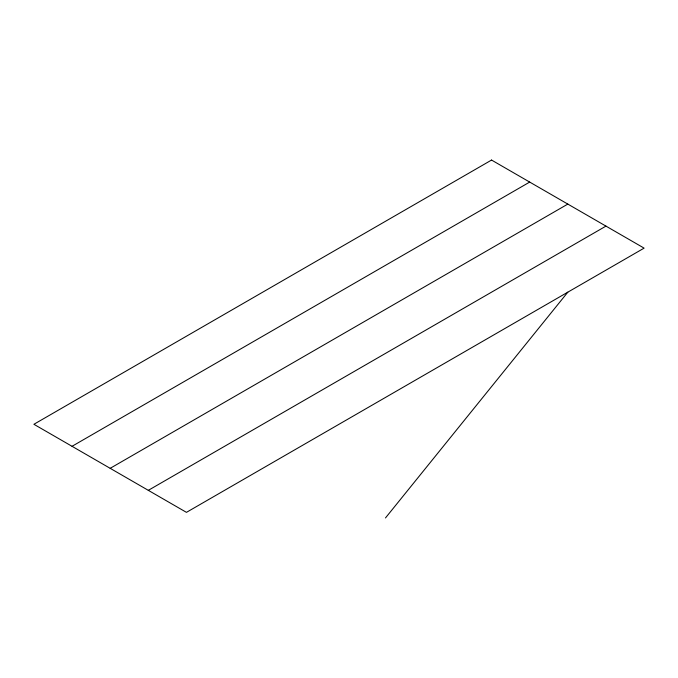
<?xml version="1.0" encoding="UTF-8"?>
<svg xmlns="http://www.w3.org/2000/svg" width="678" height="678" viewBox="0 0 678 678"><rect width="100%" height="100%" fill="white"/><g stroke="black" fill="none" stroke-linecap="round" stroke-linejoin="round"><path stroke-width="1.02" d="M385.477 517.941L567.825 292.167M72.038 446.302L529.688 182.077M110.175 468.32L567.825 204.095M148.312 490.338L605.962 226.113M491.55 160.059L33.9 424.284L186.45 512.356L644.1 248.131L491.55 160.059"/></g></svg>
